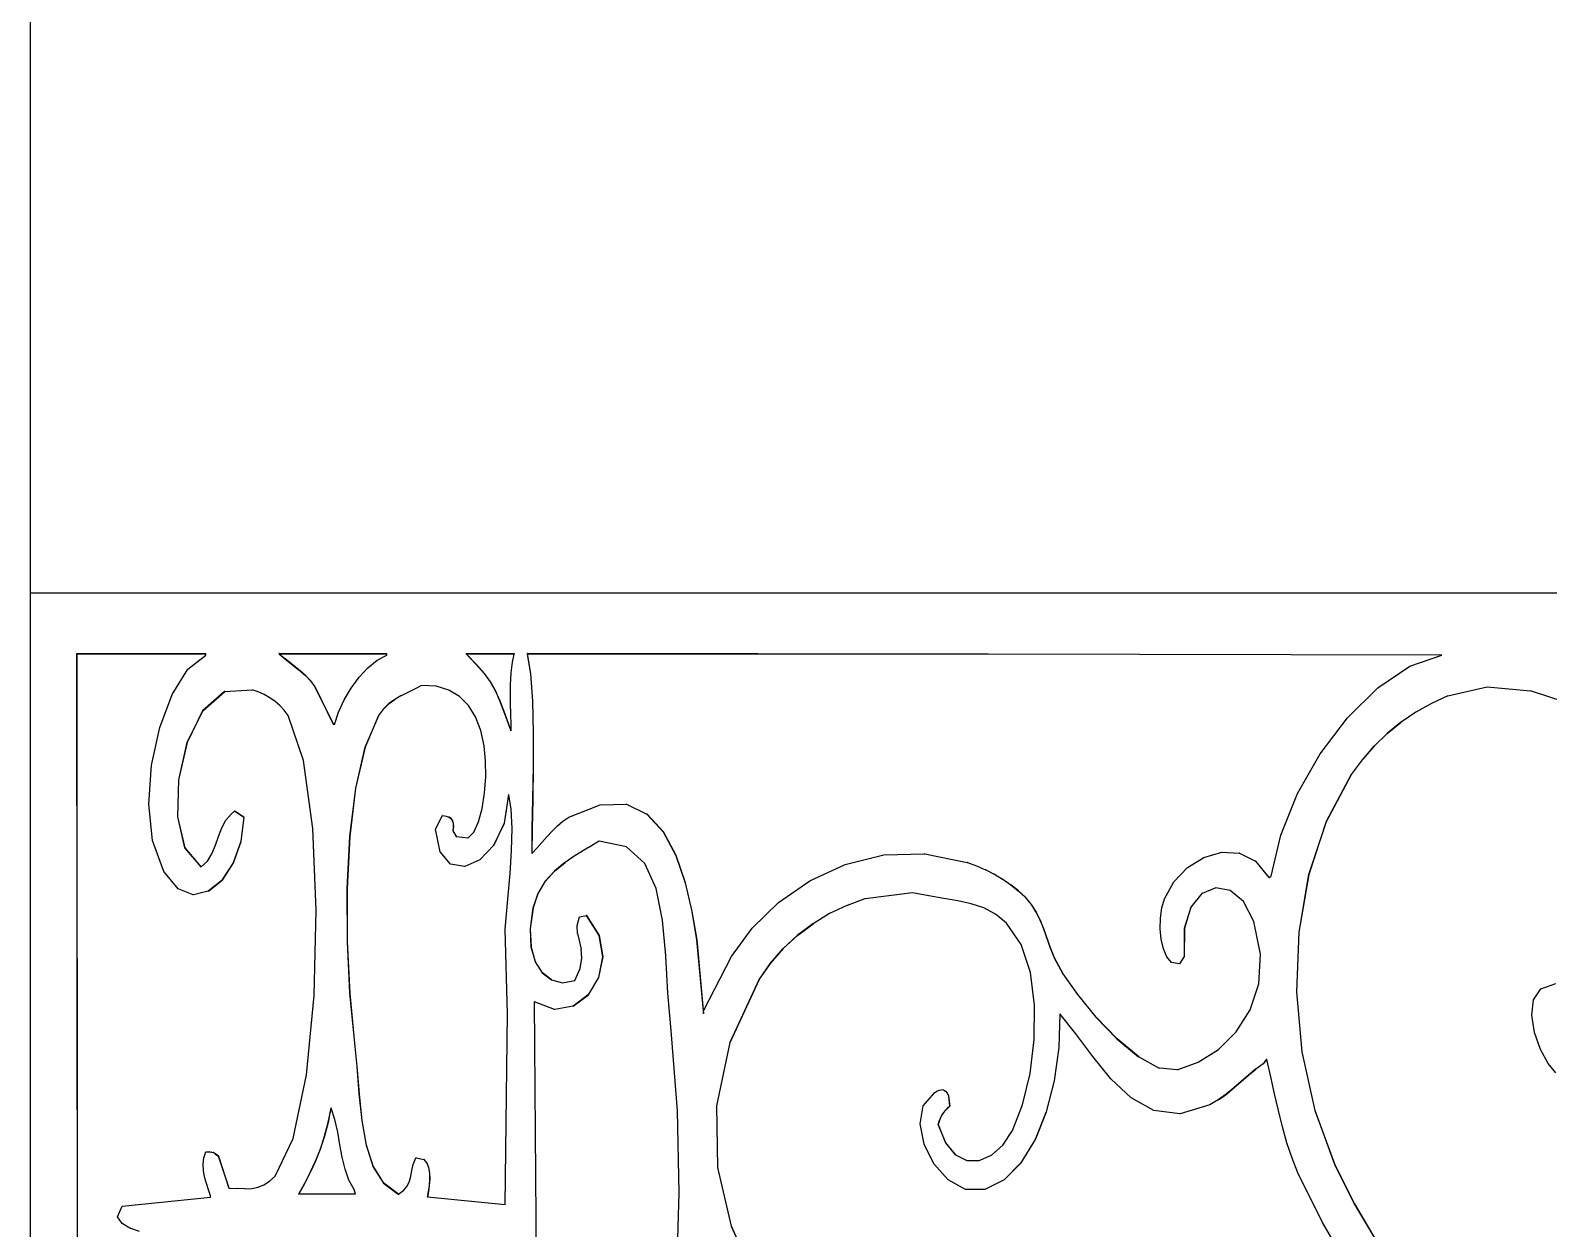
# Model space of a CAD drawing. Header units: inches. Extents: x 3672 to 10975, y -27382 to -746.
# Drawn here: x 4381.78 to 4396.46, y -26756.74 to -26745.16 of the extents above; entities that cross this region are included whole.
import ezdxf

# ---------------------------------------------------------------- set-up
doc = ezdxf.new("R2010")
doc.units = ezdxf.units.IN
doc.header["$LTSCALE"] = 17
doc.header["$MEASUREMENT"] = 0
doc.layers.add('25 BOT BAR', color=12, linetype='Continuous', lineweight=25)

msp = doc.modelspace()

# ---------------------------------------------------------------- linework, layer by layer
for p, q in [((4381.784, -26774.596), (4381.784, -26750.596)), ((4381.784, -26750.596), (4397.266, -26750.596)), ((4382.234, -26751.181), (4382.232, -26751.181)), ((4382.232, -26751.181), (4382.232, -26751.189)), ((4382.234, -26751.189), (4382.232, -26751.189)), ((4382.232, -26751.189), (4382.238, -26760.096)), ((4382.234, -26751.181), (4383.478, -26751.181)), ((4382.234, -26751.189), (4382.234, -26751.181)), ((4383.478, -26751.189), (4382.234, -26751.189)), ((4382.24, -26760.096), (4382.234, -26751.189)), ((4383.306, -26751.333), (4383.478, -26751.196)), ((4383.478, -26751.189), (4383.478, -26751.181)), ((4383.478, -26751.196), (4383.478, -26751.189)), ((4384.185, -26751.181), (4384.193, -26751.189)), ((4384.187, -26751.181), (4384.185, -26751.181)), ((4384.195, -26751.189), (4384.187, -26751.181)), ((4384.187, -26751.181), (4385.228, -26751.181)), ((4384.195, -26751.189), (4384.193, -26751.189)), ((4384.193, -26751.189), (4384.235, -26751.227)), ((4384.237, -26751.227), (4384.195, -26751.189)), ((4385.228, -26751.189), (4384.195, -26751.189)), ((4384.235, -26751.227), (4384.288, -26751.269)), ((4384.237, -26751.227), (4384.235, -26751.227)), ((4384.29, -26751.269), (4384.237, -26751.227)), ((4384.288, -26751.269), (4384.341, -26751.31)), ((4384.29, -26751.269), (4384.288, -26751.269)), ((4384.344, -26751.31), (4384.29, -26751.269)), ((4385.046, -26751.32), (4385.136, -26751.247)), ((4385.136, -26751.247), (4385.228, -26751.196)), ((4385.228, -26751.189), (4385.228, -26751.181)), ((4385.228, -26751.196), (4385.228, -26751.189)), ((4385.991, -26751.181), (4386.093, -26751.287)), ((4385.993, -26751.181), (4385.991, -26751.181)), ((4386, -26751.189), (4385.993, -26751.181)), ((4385.993, -26751.181), (4386.462, -26751.181)), ((4386.46, -26751.189), (4386, -26751.189)), ((4386.095, -26751.287), (4386, -26751.189)), ((4386.431, -26751.368), (4386.443, -26751.266)), ((4386.443, -26751.266), (4386.46, -26751.189)), ((4386.46, -26751.189), (4386.462, -26751.181)), ((4386.586, -26751.181), (4386.619, -26751.378)), ((4386.588, -26751.181), (4386.586, -26751.181)), ((4386.589, -26751.189), (4386.588, -26751.181)), ((4391.043, -26751.189), (4386.588, -26751.181)), ((4391.043, -26751.189), (4386.589, -26751.189)), ((4386.621, -26751.378), (4386.589, -26751.189)), ((4395.426, -26751.196), (4391.043, -26751.189)), ((4395.116, -26751.303), (4395.426, -26751.196)), ((4383.155, -26751.578), (4383.306, -26751.333)), ((4384.341, -26751.31), (4384.394, -26751.351)), ((4384.344, -26751.31), (4384.341, -26751.31)), ((4384.396, -26751.351), (4384.344, -26751.31)), ((4384.394, -26751.351), (4384.445, -26751.396)), ((4384.396, -26751.351), (4384.394, -26751.351)), ((4384.447, -26751.396), (4384.396, -26751.351)), ((4384.445, -26751.396), (4384.491, -26751.446)), ((4384.447, -26751.396), (4384.445, -26751.396)), ((4384.493, -26751.446), (4384.447, -26751.396)), ((4384.883, -26751.516), (4384.961, -26751.411)), ((4384.961, -26751.411), (4385.046, -26751.32)), ((4386.093, -26751.287), (4386.17, -26751.374)), ((4386.095, -26751.287), (4386.093, -26751.287)), ((4386.172, -26751.374), (4386.095, -26751.287)), ((4386.17, -26751.374), (4386.228, -26751.455)), ((4386.172, -26751.374), (4386.17, -26751.374)), ((4386.23, -26751.455), (4386.172, -26751.374)), ((4386.425, -26751.48), (4386.431, -26751.368)), ((4386.619, -26751.378), (4386.637, -26751.641)), ((4386.621, -26751.378), (4386.619, -26751.378)), ((4386.639, -26751.641), (4386.621, -26751.378)), ((4394.808, -26751.512), (4395.116, -26751.303)), ((4383.66, -26751.548), (4383.448, -26751.737)), ((4383.451, -26751.737), (4383.662, -26751.548)), ((4383.662, -26751.548), (4383.66, -26751.548)), ((4383.662, -26751.548), (4383.926, -26751.533)), ((4383.986, -26751.553), (4383.926, -26751.533)), ((4384.044, -26751.579), (4383.986, -26751.553)), ((4384.491, -26751.446), (4384.532, -26751.503)), ((4384.493, -26751.446), (4384.491, -26751.446)), ((4384.535, -26751.503), (4384.493, -26751.446)), ((4384.532, -26751.503), (4384.712, -26751.869)), ((4384.535, -26751.503), (4384.532, -26751.503)), ((4384.714, -26751.869), (4384.535, -26751.503)), ((4384.816, -26751.629), (4384.883, -26751.516)), ((4385.495, -26751.527), (4385.367, -26751.592)), ((4385.497, -26751.527), (4385.495, -26751.527)), ((4385.565, -26751.489), (4385.497, -26751.527)), ((4385.705, -26751.498), (4385.565, -26751.489)), ((4385.828, -26751.535), (4385.705, -26751.498)), ((4385.932, -26751.598), (4385.828, -26751.535)), ((4386.228, -26751.455), (4386.276, -26751.539)), ((4386.23, -26751.455), (4386.228, -26751.455)), ((4386.278, -26751.539), (4386.23, -26751.455)), ((4386.276, -26751.539), (4386.32, -26751.639)), ((4386.278, -26751.539), (4386.276, -26751.539)), ((4386.322, -26751.639), (4386.278, -26751.539)), ((4386.423, -26751.598), (4386.425, -26751.48)), ((4394.515, -26751.802), (4394.808, -26751.512)), ((4395.485, -26751.591), (4395.864, -26751.503)), ((4395.864, -26751.503), (4396.284, -26751.541)), ((4396.657, -26751.664), (4396.284, -26751.541)), ((4383.034, -26751.898), (4383.155, -26751.578)), ((4384.098, -26751.609), (4384.044, -26751.579)), ((4384.149, -26751.644), (4384.098, -26751.609)), ((4384.196, -26751.685), (4384.149, -26751.644)), ((4384.238, -26751.73), (4384.196, -26751.685)), ((4384.761, -26751.749), (4384.816, -26751.629)), ((4385.248, -26751.666), (4385.197, -26751.717)), ((4385.199, -26751.717), (4385.251, -26751.666)), ((4385.305, -26751.626), (4385.248, -26751.666)), ((4385.251, -26751.666), (4385.248, -26751.666)), ((4385.251, -26751.666), (4385.307, -26751.626)), ((4385.307, -26751.626), (4385.305, -26751.626)), ((4385.365, -26751.592), (4385.307, -26751.626)), ((4385.367, -26751.592), (4385.365, -26751.592)), ((4386.019, -26751.685), (4385.932, -26751.598)), ((4386.087, -26751.795), (4386.019, -26751.685)), ((4386.32, -26751.639), (4386.368, -26751.765)), ((4386.322, -26751.639), (4386.32, -26751.639)), ((4386.371, -26751.765), (4386.322, -26751.639)), ((4386.424, -26751.715), (4386.423, -26751.598)), ((4386.637, -26751.641), (4386.644, -26751.946)), ((4386.639, -26751.641), (4386.637, -26751.641)), ((4386.647, -26751.946), (4386.639, -26751.641)), ((4395.325, -26751.663), (4395.176, -26751.748)), ((4395.327, -26751.663), (4395.325, -26751.663)), ((4395.483, -26751.591), (4395.327, -26751.663)), ((4395.485, -26751.591), (4395.483, -26751.591)), ((4383.448, -26751.737), (4383.298, -26752.04)), ((4383.3, -26752.04), (4383.451, -26751.737)), ((4383.451, -26751.737), (4383.448, -26751.737)), ((4384.274, -26751.781), (4384.238, -26751.73)), ((4384.423, -26752.215), (4384.274, -26751.781)), ((4384.723, -26751.869), (4384.761, -26751.749)), ((4385.149, -26751.781), (4385.019, -26752.086)), ((4385.021, -26752.086), (4385.152, -26751.781)), ((4385.197, -26751.717), (4385.149, -26751.781)), ((4385.152, -26751.781), (4385.149, -26751.781)), ((4385.152, -26751.781), (4385.199, -26751.717)), ((4385.199, -26751.717), (4385.197, -26751.717)), ((4386.138, -26751.925), (4386.087, -26751.795)), ((4386.368, -26751.765), (4386.428, -26751.928)), ((4386.371, -26751.765), (4386.368, -26751.765)), ((4386.428, -26751.922), (4386.371, -26751.765)), ((4386.424, -26751.715), (4386.428, -26751.922)), ((4394.251, -26752.15), (4394.515, -26751.802)), ((4395.031, -26751.846), (4394.896, -26751.956)), ((4394.899, -26751.956), (4395.033, -26751.846)), ((4395.033, -26751.846), (4395.031, -26751.846)), ((4395.174, -26751.748), (4395.033, -26751.846)), ((4395.176, -26751.748), (4395.174, -26751.748)), ((4382.955, -26752.262), (4383.034, -26751.898)), ((4384.714, -26751.869), (4384.712, -26751.869)), ((4384.723, -26751.869), (4384.714, -26751.869)), ((4386.17, -26752.074), (4386.138, -26751.925)), ((4386.428, -26751.928), (4386.428, -26751.922)), ((4386.644, -26751.946), (4386.644, -26752.27)), ((4386.647, -26751.946), (4386.644, -26751.946)), ((4386.646, -26752.27), (4386.647, -26751.946)), ((4394.896, -26751.956), (4394.771, -26752.078)), ((4394.773, -26752.078), (4394.899, -26751.956)), ((4394.899, -26751.956), (4394.896, -26751.956)), ((4383.298, -26752.04), (4383.215, -26752.401)), ((4383.217, -26752.401), (4383.3, -26752.04)), ((4383.3, -26752.04), (4383.298, -26752.04)), ((4385.019, -26752.086), (4384.927, -26752.484)), ((4384.929, -26752.484), (4385.021, -26752.086)), ((4385.021, -26752.086), (4385.019, -26752.086)), ((4386.184, -26752.218), (4386.17, -26752.074)), ((4394.031, -26752.536), (4394.251, -26752.15)), ((4394.771, -26752.078), (4394.656, -26752.21)), ((4394.658, -26752.21), (4394.773, -26752.078)), ((4394.773, -26752.078), (4394.771, -26752.078)), ((4382.928, -26752.637), (4382.955, -26752.262)), ((4384.514, -26752.874), (4384.423, -26752.215)), ((4386.185, -26752.374), (4386.184, -26752.218)), ((4386.644, -26752.27), (4386.639, -26752.588)), ((4386.641, -26752.588), (4386.646, -26752.27)), ((4386.646, -26752.27), (4386.644, -26752.27)), ((4394.656, -26752.21), (4394.551, -26752.352)), ((4394.554, -26752.352), (4394.658, -26752.21)), ((4394.658, -26752.21), (4394.656, -26752.21)), ((4383.215, -26752.401), (4383.206, -26752.76)), ((4383.208, -26752.76), (4383.217, -26752.401)), ((4383.217, -26752.401), (4383.215, -26752.401)), ((4386.173, -26752.531), (4386.185, -26752.374)), ((4394.551, -26752.352), (4394.308, -26752.805)), ((4394.31, -26752.805), (4394.554, -26752.352)), ((4394.554, -26752.352), (4394.551, -26752.352)), ((4384.927, -26752.484), (4384.87, -26752.949)), ((4384.872, -26752.949), (4384.929, -26752.484)), ((4384.929, -26752.484), (4384.927, -26752.484)), ((4386.15, -26752.678), (4386.173, -26752.531)), ((4386.406, -26752.543), (4386.363, -26752.821)), ((4386.365, -26752.821), (4386.407, -26752.549)), ((4386.407, -26752.549), (4386.406, -26752.543)), ((4386.431, -26752.687), (4386.407, -26752.549)), ((4386.639, -26752.588), (4386.633, -26752.877)), ((4386.635, -26752.877), (4386.641, -26752.588)), ((4386.641, -26752.588), (4386.639, -26752.588)), ((4393.869, -26752.938), (4394.031, -26752.536)), ((4382.964, -26752.99), (4382.928, -26752.637)), ((4383.673, -26752.792), (4383.725, -26752.733)), ((4383.725, -26752.733), (4383.758, -26752.704)), ((4383.76, -26752.704), (4383.758, -26752.704)), ((4383.758, -26752.704), (4383.759, -26752.704)), ((4383.76, -26752.704), (4383.759, -26752.704)), ((4383.759, -26752.704), (4383.848, -26752.762)), ((4383.848, -26752.762), (4383.76, -26752.704)), ((4386.115, -26752.807), (4386.15, -26752.678)), ((4386.439, -26752.874), (4386.431, -26752.687)), ((4386.989, -26752.762), (4387.292, -26752.645)), ((4387.292, -26752.645), (4387.542, -26752.639)), ((4387.544, -26752.639), (4387.542, -26752.639)), ((4387.544, -26752.639), (4387.743, -26752.733)), ((4387.743, -26752.733), (4387.901, -26752.904)), ((4387.745, -26752.733), (4387.743, -26752.733)), ((4387.903, -26752.904), (4387.745, -26752.733)), ((4383.206, -26752.76), (4383.276, -26753.061)), ((4383.208, -26752.76), (4383.206, -26752.76)), ((4383.278, -26753.061), (4383.208, -26752.76)), ((4383.603, -26752.949), (4383.634, -26752.866)), ((4383.634, -26752.866), (4383.673, -26752.792)), ((4383.848, -26752.762), (4383.819, -26752.997)), ((4383.822, -26752.997), (4383.85, -26752.762)), ((4383.85, -26752.762), (4383.848, -26752.762)), ((4384.547, -26753.663), (4384.514, -26752.874)), ((4385.699, -26752.879), (4385.766, -26752.748)), ((4385.744, -26753.098), (4385.699, -26752.879)), ((4385.769, -26752.748), (4385.766, -26752.748)), ((4385.769, -26752.748), (4385.801, -26752.752)), ((4385.803, -26752.752), (4385.801, -26752.752)), ((4385.803, -26752.752), (4385.828, -26752.762)), ((4385.828, -26752.762), (4385.849, -26752.777)), ((4385.83, -26752.762), (4385.828, -26752.762)), ((4385.851, -26752.777), (4385.83, -26752.762)), ((4385.849, -26752.777), (4385.863, -26752.798)), ((4385.851, -26752.777), (4385.849, -26752.777)), ((4385.865, -26752.798), (4385.851, -26752.777)), ((4385.863, -26752.798), (4385.87, -26752.825)), ((4385.865, -26752.798), (4385.863, -26752.798)), ((4385.872, -26752.825), (4385.865, -26752.798)), ((4385.872, -26752.857), (4385.867, -26752.894)), ((4385.87, -26752.825), (4385.872, -26752.857)), ((4385.872, -26752.825), (4385.87, -26752.825)), ((4385.87, -26752.894), (4385.874, -26752.857)), ((4385.874, -26752.857), (4385.872, -26752.825)), ((4385.874, -26752.857), (4385.872, -26752.857)), ((4386.069, -26752.907), (4386.115, -26752.807)), ((4386.363, -26752.821), (4386.262, -26753.035)), ((4386.264, -26753.035), (4386.365, -26752.821)), ((4386.365, -26752.821), (4386.363, -26752.821)), ((4386.434, -26753.087), (4386.439, -26752.874)), ((4386.633, -26752.877), (4386.63, -26753.114)), ((4386.635, -26752.877), (4386.633, -26752.877)), ((4386.633, -26753.111), (4386.635, -26752.877)), ((4386.826, -26752.899), (4386.877, -26752.848)), ((4386.877, -26752.848), (4386.931, -26752.801)), ((4386.931, -26752.801), (4386.989, -26752.762)), ((4394.308, -26752.805), (4394.139, -26753.319)), ((4394.141, -26753.319), (4394.31, -26752.805)), ((4394.31, -26752.805), (4394.308, -26752.805)), ((4383.074, -26753.289), (4382.964, -26752.99)), ((4383.574, -26753.035), (4383.603, -26752.949)), ((4383.819, -26752.997), (4383.745, -26753.206)), ((4383.747, -26753.206), (4383.822, -26752.997)), ((4383.822, -26752.997), (4383.819, -26752.997)), ((4384.87, -26752.949), (4384.844, -26753.453)), ((4384.846, -26753.453), (4384.872, -26752.949)), ((4384.872, -26752.949), (4384.87, -26752.949)), ((4385.867, -26752.894), (4385.901, -26752.952)), ((4385.87, -26752.894), (4385.867, -26752.894)), ((4385.903, -26752.952), (4385.87, -26752.894)), ((4385.903, -26752.952), (4385.901, -26752.952)), ((4386.013, -26752.967), (4385.903, -26752.952)), ((4386.013, -26752.967), (4386.069, -26752.907)), ((4386.679, -26753.062), (4386.727, -26753.008)), ((4386.727, -26753.008), (4386.776, -26752.953)), ((4386.776, -26752.953), (4386.826, -26752.899)), ((4387.281, -26752.996), (4387.174, -26753.061)), ((4387.545, -26753.051), (4387.281, -26752.996)), ((4387.901, -26752.904), (4388.022, -26753.133)), ((4387.903, -26752.904), (4387.901, -26752.904)), ((4388.025, -26753.133), (4387.903, -26752.904)), ((4393.777, -26753.333), (4393.869, -26752.938)), ((4383.276, -26753.061), (4383.433, -26753.245)), ((4383.278, -26753.061), (4383.276, -26753.061)), ((4383.434, -26753.244), (4383.278, -26753.061)), ((4383.495, -26753.189), (4383.539, -26753.117)), ((4383.539, -26753.117), (4383.574, -26753.035)), ((4385.845, -26753.216), (4385.744, -26753.098)), ((4386.127, -26753.177), (4385.983, -26753.24)), ((4386.262, -26753.035), (4386.127, -26753.177)), ((4386.129, -26753.177), (4386.127, -26753.177)), ((4386.129, -26753.177), (4386.264, -26753.035)), ((4386.264, -26753.035), (4386.262, -26753.035)), ((4386.421, -26753.308), (4386.434, -26753.087)), ((4386.63, -26753.114), (4386.633, -26753.111)), ((4386.633, -26753.111), (4386.679, -26753.062)), ((4387.06, -26753.128), (4386.952, -26753.201)), ((4387.062, -26753.128), (4387.06, -26753.128)), ((4387.172, -26753.061), (4387.062, -26753.128)), ((4387.174, -26753.061), (4387.172, -26753.061)), ((4387.722, -26753.211), (4387.545, -26753.051)), ((4388.022, -26753.133), (4388.113, -26753.397)), ((4388.025, -26753.133), (4388.022, -26753.133)), ((4388.115, -26753.397), (4388.025, -26753.133)), ((4389.658, -26753.22), (4390.031, -26753.128)), ((4390.031, -26753.128), (4390.426, -26753.117)), ((4390.428, -26753.117), (4390.426, -26753.117)), ((4390.428, -26753.117), (4390.838, -26753.201)), ((4392.969, -26753.251), (4393.127, -26753.152)), ((4393.127, -26753.152), (4393.298, -26753.103)), ((4393.3, -26753.103), (4393.298, -26753.103)), ((4393.3, -26753.103), (4393.468, -26753.112)), ((4393.47, -26753.112), (4393.468, -26753.112)), ((4393.47, -26753.112), (4393.625, -26753.19)), ((4383.211, -26753.455), (4383.074, -26753.289)), ((4383.433, -26753.245), (4383.434, -26753.244)), ((4383.434, -26753.244), (4383.495, -26753.189)), ((4383.745, -26753.206), (4383.636, -26753.373)), ((4383.638, -26753.373), (4383.747, -26753.206)), ((4383.747, -26753.206), (4383.745, -26753.206)), ((4385.98, -26753.24), (4385.845, -26753.216)), ((4385.983, -26753.24), (4385.98, -26753.24)), ((4386.403, -26753.52), (4386.421, -26753.308)), ((4386.848, -26753.285), (4386.759, -26753.383)), ((4386.761, -26753.383), (4386.85, -26753.285)), ((4386.95, -26753.201), (4386.848, -26753.285)), ((4386.85, -26753.285), (4386.848, -26753.285)), ((4386.85, -26753.285), (4386.952, -26753.201)), ((4386.952, -26753.201), (4386.95, -26753.201)), ((4387.831, -26753.453), (4387.722, -26753.211)), ((4389.317, -26753.378), (4389.658, -26753.22)), ((4390.84, -26753.201), (4390.838, -26753.201)), ((4390.84, -26753.201), (4390.927, -26753.234)), ((4390.929, -26753.234), (4390.927, -26753.234)), ((4390.929, -26753.234), (4391.015, -26753.272)), ((4391.017, -26753.272), (4391.015, -26753.272)), ((4391.017, -26753.272), (4391.1, -26753.315)), ((4391.102, -26753.315), (4391.1, -26753.315)), ((4391.102, -26753.315), (4391.181, -26753.363)), ((4392.837, -26753.388), (4392.969, -26753.251)), ((4393.625, -26753.19), (4393.755, -26753.348)), ((4393.627, -26753.19), (4393.625, -26753.19)), ((4393.756, -26753.347), (4393.627, -26753.19)), ((4394.139, -26753.319), (4394.044, -26753.874)), ((4394.046, -26753.874), (4394.141, -26753.319)), ((4394.141, -26753.319), (4394.139, -26753.319)), ((4383.358, -26753.513), (4383.211, -26753.455)), ((4383.636, -26753.373), (4383.503, -26753.48)), ((4383.505, -26753.48), (4383.638, -26753.373)), ((4383.638, -26753.373), (4383.636, -26753.373)), ((4384.844, -26753.453), (4384.846, -26753.967)), ((4384.846, -26753.453), (4384.844, -26753.453)), ((4384.848, -26753.967), (4384.846, -26753.453)), ((4386.759, -26753.383), (4386.689, -26753.5)), ((4386.691, -26753.5), (4386.761, -26753.383)), ((4386.761, -26753.383), (4386.759, -26753.383)), ((4387.892, -26753.758), (4387.831, -26753.453)), ((4388.113, -26753.397), (4388.178, -26753.676)), ((4388.115, -26753.397), (4388.113, -26753.397)), ((4388.18, -26753.676), (4388.115, -26753.397)), ((4389.015, -26753.589), (4389.317, -26753.378)), ((4391.183, -26753.363), (4391.181, -26753.363)), ((4391.183, -26753.363), (4391.259, -26753.417)), ((4391.259, -26753.417), (4391.331, -26753.475)), ((4391.261, -26753.417), (4391.259, -26753.417)), ((4391.334, -26753.475), (4391.261, -26753.417)), ((4392.745, -26753.553), (4392.837, -26753.388)), ((4393.24, -26753.447), (4393.109, -26753.502)), ((4393.38, -26753.471), (4393.24, -26753.447)), ((4393.509, -26753.579), (4393.38, -26753.471)), ((4393.755, -26753.348), (4393.756, -26753.347)), ((4393.756, -26753.347), (4393.777, -26753.333)), ((4383.36, -26753.513), (4383.358, -26753.513)), ((4383.359, -26753.513), (4383.36, -26753.513)), ((4383.503, -26753.48), (4383.36, -26753.513)), ((4383.505, -26753.48), (4383.503, -26753.48)), ((4386.372, -26753.845), (4386.403, -26753.52)), ((4386.689, -26753.5), (4386.642, -26753.641)), ((4386.644, -26753.641), (4386.691, -26753.5)), ((4386.691, -26753.5), (4386.689, -26753.5)), ((4388.76, -26753.837), (4389.015, -26753.589)), ((4389.675, -26753.616), (4389.508, -26753.696)), ((4389.677, -26753.616), (4389.675, -26753.616)), ((4389.85, -26753.553), (4389.677, -26753.616)), ((4389.853, -26753.553), (4389.85, -26753.553)), ((4390.31, -26753.494), (4389.853, -26753.553)), ((4390.466, -26753.525), (4390.31, -26753.494)), ((4390.612, -26753.548), (4390.466, -26753.525)), ((4390.749, -26753.571), (4390.612, -26753.548)), ((4390.878, -26753.6), (4390.749, -26753.571)), ((4390.999, -26753.641), (4390.878, -26753.6)), ((4391.331, -26753.475), (4391.399, -26753.538)), ((4391.334, -26753.475), (4391.331, -26753.475)), ((4391.401, -26753.538), (4391.334, -26753.475)), ((4391.399, -26753.538), (4391.457, -26753.607)), ((4391.401, -26753.538), (4391.399, -26753.538)), ((4391.459, -26753.607), (4391.401, -26753.538)), ((4391.457, -26753.607), (4391.504, -26753.681)), ((4391.459, -26753.607), (4391.457, -26753.607)), ((4391.506, -26753.681), (4391.459, -26753.607)), ((4392.72, -26753.641), (4392.745, -26753.553)), ((4393.107, -26753.502), (4393, -26753.633)), ((4393.002, -26753.633), (4393.109, -26753.502)), ((4393.109, -26753.502), (4393.107, -26753.502)), ((4393.609, -26753.772), (4393.509, -26753.579)), ((4384.525, -26754.488), (4384.547, -26753.663)), ((4386.642, -26753.641), (4386.614, -26753.844)), ((4386.616, -26753.844), (4386.644, -26753.641)), ((4386.644, -26753.641), (4386.642, -26753.641)), ((4387.07, -26753.811), (4387.09, -26753.728)), ((4387.09, -26753.728), (4387.158, -26753.714)), ((4387.16, -26753.714), (4387.157, -26753.714)), ((4387.16, -26753.714), (4387.158, -26753.714)), ((4387.158, -26753.714), (4387.28, -26753.906)), ((4387.282, -26753.906), (4387.16, -26753.714)), ((4387.924, -26754.102), (4387.892, -26753.758)), ((4388.178, -26753.676), (4388.224, -26753.948)), ((4388.18, -26753.676), (4388.178, -26753.676)), ((4388.226, -26753.948), (4388.18, -26753.676)), ((4389.506, -26753.696), (4389.348, -26753.793)), ((4389.508, -26753.696), (4389.506, -26753.696)), ((4391.113, -26753.701), (4390.999, -26753.641)), ((4391.219, -26753.787), (4391.113, -26753.701)), ((4391.504, -26753.681), (4391.542, -26753.76)), ((4391.506, -26753.681), (4391.504, -26753.681)), ((4391.544, -26753.76), (4391.506, -26753.681)), ((4391.542, -26753.76), (4391.575, -26753.844)), ((4391.544, -26753.76), (4391.542, -26753.76)), ((4391.578, -26753.844), (4391.544, -26753.76)), ((4392.704, -26753.842), (4392.706, -26753.74)), ((4392.706, -26753.74), (4392.72, -26753.641)), ((4393, -26753.633), (4392.937, -26753.837)), ((4392.939, -26753.837), (4393.002, -26753.633)), ((4393.002, -26753.633), (4393, -26753.633)), ((4386.395, -26754.665), (4386.372, -26753.845)), ((4386.614, -26753.844), (4386.623, -26754.019)), ((4386.616, -26753.844), (4386.614, -26753.844)), ((4386.625, -26754.019), (4386.616, -26753.844)), ((4387.073, -26753.887), (4387.07, -26753.811)), ((4387.073, -26753.887), (4387.106, -26754.04)), ((4387.282, -26753.906), (4387.28, -26753.906)), ((4387.28, -26753.906), (4387.315, -26754.114)), ((4387.317, -26754.114), (4387.282, -26753.906)), ((4388.56, -26754.109), (4388.76, -26753.837)), ((4389.196, -26753.906), (4389.059, -26754.033)), ((4389.061, -26754.033), (4389.199, -26753.906)), ((4389.346, -26753.793), (4389.196, -26753.906)), ((4389.199, -26753.906), (4389.196, -26753.906)), ((4389.199, -26753.906), (4389.348, -26753.793)), ((4389.348, -26753.793), (4389.346, -26753.793)), ((4391.361, -26753.993), (4391.219, -26753.787)), ((4391.575, -26753.844), (4391.641, -26754.026)), ((4391.578, -26753.844), (4391.575, -26753.844)), ((4391.643, -26754.026), (4391.578, -26753.844)), ((4392.713, -26753.943), (4392.704, -26753.842)), ((4392.937, -26753.837), (4392.936, -26754.109)), ((4392.939, -26753.837), (4392.937, -26753.837)), ((4392.938, -26754.109), (4392.939, -26753.837)), ((4393.673, -26754.089), (4393.609, -26753.772)), ((4394.044, -26753.874), (4394.022, -26754.452)), ((4394.024, -26754.452), (4394.046, -26753.874)), ((4394.046, -26753.874), (4394.044, -26753.874)), ((4384.846, -26753.967), (4384.87, -26754.463)), ((4384.848, -26753.967), (4384.846, -26753.967)), ((4384.872, -26754.463), (4384.848, -26753.967)), ((4386.625, -26754.019), (4386.623, -26754.019)), ((4386.623, -26754.019), (4386.663, -26754.162)), ((4386.665, -26754.162), (4386.625, -26754.019)), ((4387.113, -26754.126), (4387.106, -26754.04)), ((4388.224, -26753.948), (4388.291, -26754.665)), ((4388.226, -26753.948), (4388.224, -26753.948)), ((4388.291, -26754.636), (4388.226, -26753.948)), ((4389.059, -26754.033), (4388.936, -26754.174)), ((4388.938, -26754.174), (4389.061, -26754.033)), ((4389.061, -26754.033), (4389.059, -26754.033)), ((4391.449, -26754.266), (4391.361, -26753.993)), ((4391.641, -26754.026), (4391.679, -26754.124)), ((4391.643, -26754.026), (4391.641, -26754.026)), ((4391.681, -26754.124), (4391.643, -26754.026)), ((4392.734, -26754.035), (4392.713, -26753.943)), ((4392.767, -26754.112), (4392.734, -26754.035)), ((4386.665, -26754.162), (4386.663, -26754.162)), ((4386.663, -26754.162), (4386.73, -26754.269)), ((4386.732, -26754.269), (4386.665, -26754.162)), ((4387.096, -26754.225), (4387.113, -26754.126)), ((4387.315, -26754.114), (4387.275, -26754.313)), ((4387.277, -26754.313), (4387.317, -26754.114)), ((4387.317, -26754.114), (4387.315, -26754.114)), ((4387.946, -26754.465), (4387.924, -26754.102)), ((4388.291, -26754.636), (4388.56, -26754.109)), ((4388.936, -26754.174), (4388.829, -26754.329)), ((4388.832, -26754.329), (4388.938, -26754.174)), ((4388.938, -26754.174), (4388.936, -26754.174)), ((4391.679, -26754.124), (4391.763, -26754.277)), ((4391.681, -26754.124), (4391.679, -26754.124)), ((4391.766, -26754.277), (4391.681, -26754.124)), ((4392.812, -26754.168), (4392.767, -26754.112)), ((4392.891, -26754.182), (4392.812, -26754.168)), ((4392.936, -26754.109), (4392.891, -26754.182)), ((4392.893, -26754.182), (4392.891, -26754.182)), ((4392.893, -26754.182), (4392.938, -26754.109)), ((4392.938, -26754.109), (4392.936, -26754.109)), ((4393.657, -26754.375), (4393.673, -26754.089)), ((4386.732, -26754.269), (4386.73, -26754.269)), ((4386.73, -26754.269), (4386.819, -26754.337)), ((4386.821, -26754.337), (4386.732, -26754.269)), ((4386.821, -26754.337), (4386.819, -26754.337)), ((4386.821, -26754.337), (4386.926, -26754.363)), ((4386.926, -26754.363), (4387.046, -26754.343)), ((4387.046, -26754.343), (4387.096, -26754.225)), ((4387.275, -26754.313), (4387.175, -26754.48)), ((4387.177, -26754.48), (4387.277, -26754.313)), ((4387.277, -26754.313), (4387.275, -26754.313)), ((4388.829, -26754.329), (4388.544, -26754.94)), ((4388.547, -26754.94), (4388.832, -26754.329)), ((4388.832, -26754.329), (4388.829, -26754.329)), ((4391.489, -26754.58), (4391.449, -26754.266)), ((4391.763, -26754.277), (4391.903, -26754.477)), ((4391.766, -26754.277), (4391.763, -26754.277)), ((4391.906, -26754.477), (4391.766, -26754.277)), ((4384.451, -26755.255), (4384.525, -26754.488)), ((4384.87, -26754.463), (4384.914, -26754.914)), ((4384.872, -26754.463), (4384.87, -26754.463)), ((4384.916, -26754.914), (4384.872, -26754.463)), ((4387.175, -26754.48), (4387.029, -26754.591)), ((4387.031, -26754.591), (4387.177, -26754.48)), ((4387.177, -26754.48), (4387.175, -26754.48)), ((4387.977, -26754.826), (4387.946, -26754.465)), ((4391.903, -26754.477), (4392.083, -26754.696)), ((4391.906, -26754.477), (4391.903, -26754.477)), ((4392.085, -26754.696), (4391.906, -26754.477)), ((4393.574, -26754.626), (4393.657, -26754.375)), ((4394.022, -26754.452), (4394.074, -26755.033)), ((4394.024, -26754.452), (4394.022, -26754.452)), ((4394.076, -26755.033), (4394.024, -26754.452)), ((4396.311, -26754.53), (4396.383, -26754.421)), ((4396.383, -26754.421), (4396.526, -26754.372)), ((4386.653, -26754.548), (4386.698, -26760.374)), ((4386.655, -26754.548), (4386.653, -26754.548)), ((4386.7, -26760.372), (4386.655, -26754.548)), ((4386.85, -26754.622), (4386.655, -26754.548)), ((4386.852, -26754.622), (4386.85, -26754.622)), ((4387.029, -26754.591), (4386.852, -26754.622)), ((4387.031, -26754.591), (4387.029, -26754.591)), ((4388.291, -26754.665), (4388.291, -26754.636)), ((4391.486, -26754.913), (4391.489, -26754.58)), ((4393.439, -26754.839), (4393.574, -26754.626)), ((4396.295, -26754.678), (4396.311, -26754.53)), ((4386.372, -26756.51), (4386.395, -26754.665)), ((4391.735, -26754.665), (4391.725, -26754.991)), ((4391.727, -26754.991), (4391.737, -26754.668)), ((4391.737, -26754.668), (4391.735, -26754.665)), ((4391.889, -26754.858), (4391.737, -26754.668)), ((4392.083, -26754.696), (4392.285, -26754.906)), ((4392.085, -26754.696), (4392.083, -26754.696)), ((4392.287, -26754.906), (4392.085, -26754.696)), ((4396.323, -26754.845), (4396.295, -26754.678)), ((4384.914, -26754.914), (4384.94, -26755.172)), ((4384.916, -26754.914), (4384.914, -26754.914)), ((4384.942, -26755.172), (4384.916, -26754.914)), ((4388.039, -26755.602), (4387.977, -26754.826)), ((4388.544, -26754.94), (4388.416, -26755.553)), ((4388.418, -26755.553), (4388.547, -26754.94)), ((4388.547, -26754.94), (4388.544, -26754.94)), ((4391.446, -26755.242), (4391.486, -26754.913)), ((4392.051, -26755.077), (4391.889, -26754.858)), ((4392.285, -26754.906), (4392.495, -26755.079)), ((4392.287, -26754.906), (4392.285, -26754.906)), ((4392.497, -26755.079), (4392.287, -26754.906)), ((4393.266, -26755.009), (4393.439, -26754.839)), ((4396.379, -26755.008), (4396.323, -26754.845)), ((4391.725, -26754.991), (4391.68, -26755.311)), ((4391.682, -26755.311), (4391.727, -26754.991)), ((4391.727, -26754.991), (4391.725, -26754.991)), ((4392.227, -26755.293), (4392.051, -26755.077)), ((4392.497, -26755.079), (4392.495, -26755.079)), ((4392.497, -26755.079), (4392.694, -26755.189)), ((4393.071, -26755.133), (4393.266, -26755.009)), ((4394.076, -26755.033), (4394.074, -26755.033)), ((4394.074, -26755.033), (4394.198, -26755.598)), ((4394.2, -26755.598), (4394.076, -26755.033)), ((4396.452, -26755.145), (4396.379, -26755.008)), ((4384.94, -26755.172), (4384.961, -26755.437)), ((4384.942, -26755.172), (4384.94, -26755.172)), ((4384.963, -26755.437), (4384.942, -26755.172)), ((4392.697, -26755.189), (4392.694, -26755.189)), ((4392.868, -26755.207), (4392.697, -26755.189)), ((4392.868, -26755.207), (4393.071, -26755.133)), ((4393.626, -26755.2), (4393.556, -26755.257)), ((4393.558, -26755.257), (4393.628, -26755.2)), ((4393.628, -26755.2), (4393.626, -26755.2)), ((4393.699, -26755.148), (4393.628, -26755.2)), ((4393.732, -26755.104), (4393.699, -26755.148)), ((4393.701, -26755.148), (4393.699, -26755.148)), ((4393.701, -26755.148), (4393.733, -26755.107)), ((4393.733, -26755.107), (4393.732, -26755.104)), ((4393.772, -26755.272), (4393.733, -26755.107)), ((4396.526, -26755.236), (4396.452, -26755.145)), ((4384.325, -26755.868), (4384.451, -26755.255)), ((4391.374, -26755.543), (4391.446, -26755.242)), ((4391.68, -26755.311), (4391.603, -26755.611)), ((4391.605, -26755.611), (4391.682, -26755.311)), ((4391.682, -26755.311), (4391.68, -26755.311)), ((4392.422, -26755.477), (4392.227, -26755.293)), ((4393.415, -26755.38), (4393.342, -26755.44)), ((4393.344, -26755.44), (4393.417, -26755.38)), ((4393.556, -26755.257), (4393.415, -26755.38)), ((4393.417, -26755.38), (4393.415, -26755.38)), ((4393.417, -26755.38), (4393.558, -26755.257)), ((4393.558, -26755.257), (4393.556, -26755.257)), ((4393.809, -26755.437), (4393.772, -26755.272)), ((4384.961, -26755.437), (4384.988, -26755.695)), ((4384.963, -26755.437), (4384.961, -26755.437)), ((4384.99, -26755.695), (4384.963, -26755.437)), ((4390.414, -26755.552), (4390.524, -26755.426)), ((4390.524, -26755.426), (4390.546, -26755.411)), ((4390.546, -26755.411), (4390.568, -26755.401)), ((4390.568, -26755.401), (4390.589, -26755.398)), ((4390.591, -26755.398), (4390.589, -26755.398)), ((4390.589, -26755.398), (4390.59, -26755.398)), ((4390.591, -26755.398), (4390.59, -26755.398)), ((4390.609, -26755.402), (4390.591, -26755.398)), ((4390.612, -26755.402), (4390.609, -26755.402)), ((4390.612, -26755.402), (4390.628, -26755.413)), ((4390.628, -26755.413), (4390.645, -26755.431)), ((4390.63, -26755.413), (4390.628, -26755.413)), ((4390.647, -26755.431), (4390.63, -26755.413)), ((4390.645, -26755.431), (4390.658, -26755.456)), ((4390.647, -26755.431), (4390.645, -26755.431)), ((4390.66, -26755.456), (4390.647, -26755.431)), ((4390.658, -26755.456), (4390.669, -26755.558)), ((4390.66, -26755.456), (4390.658, -26755.456)), ((4390.672, -26755.558), (4390.66, -26755.456)), ((4392.643, -26755.599), (4392.422, -26755.477)), ((4393.265, -26755.496), (4393.185, -26755.544)), ((4393.342, -26755.44), (4393.265, -26755.496)), ((4393.267, -26755.496), (4393.265, -26755.496)), ((4393.267, -26755.496), (4393.344, -26755.44)), ((4393.344, -26755.44), (4393.342, -26755.44)), ((4393.846, -26755.599), (4393.809, -26755.437)), ((4384.676, -26755.639), (4384.661, -26755.716)), ((4384.663, -26755.716), (4384.691, -26755.577)), ((4384.689, -26755.573), (4384.676, -26755.639)), ((4384.691, -26755.577), (4384.676, -26755.639)), ((4384.691, -26755.577), (4384.689, -26755.573)), ((4384.727, -26755.686), (4384.691, -26755.577)), ((4388.053, -26756.393), (4388.039, -26755.602)), ((4388.416, -26755.553), (4388.426, -26756.151)), ((4388.418, -26755.553), (4388.416, -26755.553)), ((4388.428, -26756.151), (4388.418, -26755.553)), ((4390.384, -26755.727), (4390.414, -26755.552)), ((4390.581, -26755.665), (4390.569, -26755.696)), ((4390.571, -26755.696), (4390.583, -26755.665)), ((4390.594, -26755.639), (4390.581, -26755.665)), ((4390.583, -26755.665), (4390.581, -26755.665)), ((4390.583, -26755.665), (4390.596, -26755.639)), ((4390.608, -26755.618), (4390.594, -26755.639)), ((4390.596, -26755.639), (4390.594, -26755.639)), ((4390.596, -26755.639), (4390.611, -26755.618)), ((4390.625, -26755.598), (4390.608, -26755.618)), ((4390.611, -26755.618), (4390.608, -26755.618)), ((4390.611, -26755.618), (4390.627, -26755.598)), ((4390.645, -26755.579), (4390.625, -26755.598)), ((4390.627, -26755.598), (4390.625, -26755.598)), ((4390.627, -26755.598), (4390.648, -26755.579)), ((4390.669, -26755.558), (4390.645, -26755.579)), ((4390.648, -26755.579), (4390.645, -26755.579)), ((4390.648, -26755.579), (4390.672, -26755.558)), ((4390.672, -26755.558), (4390.669, -26755.558)), ((4391.275, -26755.792), (4391.374, -26755.543)), ((4391.603, -26755.611), (4391.495, -26755.88)), ((4391.497, -26755.88), (4391.605, -26755.611)), ((4391.605, -26755.611), (4391.603, -26755.611)), ((4392.894, -26755.631), (4392.643, -26755.599)), ((4392.896, -26755.631), (4392.894, -26755.631)), ((4393.183, -26755.544), (4392.896, -26755.631)), ((4393.185, -26755.544), (4393.183, -26755.544)), ((4393.885, -26755.757), (4393.846, -26755.599)), ((4394.2, -26755.598), (4394.198, -26755.598)), ((4394.198, -26755.598), (4394.394, -26756.129)), ((4394.396, -26756.129), (4394.2, -26755.598)), ((4384.642, -26755.787), (4384.626, -26755.848)), ((4384.628, -26755.848), (4384.663, -26755.716)), ((4384.642, -26755.787), (4384.628, -26755.848)), ((4384.661, -26755.716), (4384.642, -26755.787)), ((4384.663, -26755.716), (4384.661, -26755.716)), ((4384.754, -26755.807), (4384.727, -26755.686)), ((4384.776, -26755.929), (4384.754, -26755.807)), ((4384.988, -26755.695), (4385.03, -26755.934)), ((4384.99, -26755.695), (4384.988, -26755.695)), ((4385.032, -26755.934), (4384.99, -26755.695)), ((4390.423, -26755.923), (4390.384, -26755.727)), ((4390.569, -26755.696), (4390.557, -26755.734)), ((4390.557, -26755.734), (4390.628, -26755.912)), ((4390.559, -26755.734), (4390.557, -26755.734)), ((4390.559, -26755.734), (4390.571, -26755.696)), ((4390.631, -26755.912), (4390.559, -26755.734)), ((4390.571, -26755.696), (4390.569, -26755.696)), ((4391.182, -26755.933), (4391.275, -26755.792)), ((4393.928, -26755.911), (4393.885, -26755.757)), ((4384.151, -26756.232), (4384.325, -26755.868)), ((4384.626, -26755.848), (4384.585, -26755.972)), ((4384.587, -26755.972), (4384.628, -26755.848)), ((4384.628, -26755.848), (4384.626, -26755.848)), ((4384.798, -26756.05), (4384.776, -26755.929)), ((4385.03, -26755.934), (4385.096, -26756.14)), ((4385.032, -26755.934), (4385.03, -26755.934)), ((4385.098, -26756.14), (4385.032, -26755.934)), ((4390.517, -26756.113), (4390.423, -26755.923)), ((4390.628, -26755.912), (4390.724, -26756.027)), ((4390.631, -26755.912), (4390.628, -26755.912)), ((4390.726, -26756.027), (4390.631, -26755.912)), ((4391.073, -26756.031), (4391.182, -26755.933)), ((4391.495, -26755.88), (4391.358, -26756.103)), ((4391.36, -26756.103), (4391.497, -26755.88)), ((4391.497, -26755.88), (4391.495, -26755.88)), ((4393.978, -26756.059), (4393.928, -26755.911)), ((4383.453, -26756.116), (4383.459, -26756.055)), ((4383.457, -26756.178), (4383.453, -26756.116)), ((4383.459, -26756.055), (4383.478, -26755.997)), ((4383.478, -26755.997), (4383.491, -26755.997)), ((4383.491, -26755.997), (4383.514, -26755.999)), ((4383.517, -26755.999), (4383.514, -26755.999)), ((4383.517, -26755.999), (4383.534, -26756.002)), ((4383.536, -26756.002), (4383.534, -26756.002)), ((4383.536, -26756.002), (4383.55, -26756.006)), ((4383.552, -26756.006), (4383.55, -26756.006)), ((4383.552, -26756.006), (4383.563, -26756.012)), ((4383.565, -26756.012), (4383.563, -26756.012)), ((4383.565, -26756.012), (4383.574, -26756.02)), ((4383.574, -26756.02), (4383.587, -26756.029)), ((4383.577, -26756.02), (4383.574, -26756.02)), ((4383.589, -26756.029), (4383.577, -26756.02)), ((4383.587, -26756.029), (4383.601, -26756.041)), ((4383.589, -26756.029), (4383.587, -26756.029)), ((4383.603, -26756.041), (4383.589, -26756.029)), ((4383.601, -26756.041), (4383.702, -26756.349)), ((4383.603, -26756.041), (4383.601, -26756.041)), ((4383.704, -26756.349), (4383.603, -26756.041)), ((4384.538, -26756.088), (4384.487, -26756.198)), ((4384.489, -26756.198), (4384.54, -26756.088)), ((4384.585, -26755.972), (4384.538, -26756.088)), ((4384.54, -26756.088), (4384.538, -26756.088)), ((4384.54, -26756.088), (4384.587, -26755.972)), ((4384.587, -26755.972), (4384.585, -26755.972)), ((4384.825, -26756.166), (4384.798, -26756.05)), ((4385.485, -26756.119), (4385.508, -26756.056)), ((4385.511, -26756.056), (4385.508, -26756.056)), ((4385.511, -26756.056), (4385.587, -26756.071)), ((4385.587, -26756.071), (4385.615, -26756.105)), ((4385.589, -26756.071), (4385.587, -26756.071)), ((4385.617, -26756.105), (4385.589, -26756.071)), ((4385.615, -26756.105), (4385.632, -26756.151)), ((4385.617, -26756.105), (4385.615, -26756.105)), ((4385.635, -26756.151), (4385.617, -26756.105)), ((4390.653, -26756.268), (4390.517, -26756.113)), ((4390.726, -26756.027), (4390.724, -26756.027)), ((4390.726, -26756.027), (4390.835, -26756.082)), ((4390.835, -26756.082), (4390.954, -26756.082)), ((4390.954, -26756.082), (4391.073, -26756.031)), ((4391.358, -26756.103), (4391.194, -26756.269)), ((4391.197, -26756.269), (4391.36, -26756.103)), ((4391.36, -26756.103), (4391.358, -26756.103)), ((4394.035, -26756.202), (4393.978, -26756.059)), ((4383.468, -26756.241), (4383.457, -26756.178)), ((4383.485, -26756.304), (4383.468, -26756.241)), ((4384.096, -26756.282), (4384.151, -26756.232)), ((4384.487, -26756.198), (4384.433, -26756.304)), ((4384.435, -26756.304), (4384.489, -26756.198)), ((4384.489, -26756.198), (4384.487, -26756.198)), ((4384.862, -26756.271), (4384.825, -26756.166)), ((4385.096, -26756.14), (4385.196, -26756.302)), ((4385.098, -26756.14), (4385.096, -26756.14)), ((4385.199, -26756.302), (4385.098, -26756.14)), ((4385.447, -26756.282), (4385.46, -26756.232)), ((4385.46, -26756.232), (4385.471, -26756.177)), ((4385.471, -26756.177), (4385.485, -26756.119)), ((4385.632, -26756.151), (4385.641, -26756.204)), ((4385.635, -26756.151), (4385.632, -26756.151)), ((4385.643, -26756.204), (4385.635, -26756.151)), ((4385.641, -26756.204), (4385.643, -26756.263)), ((4385.643, -26756.204), (4385.641, -26756.204)), ((4385.645, -26756.263), (4385.643, -26756.204)), ((4388.426, -26756.151), (4388.556, -26756.717)), ((4388.428, -26756.151), (4388.426, -26756.151)), ((4388.559, -26756.717), (4388.428, -26756.151)), ((4394.272, -26756.682), (4394.035, -26756.202)), ((4394.394, -26756.129), (4394.581, -26756.501)), ((4394.396, -26756.129), (4394.394, -26756.129)), ((4394.583, -26756.501), (4394.396, -26756.129)), ((4383.504, -26756.364), (4383.485, -26756.304)), ((4383.523, -26756.422), (4383.504, -26756.364)), ((4383.704, -26756.349), (4383.702, -26756.349)), ((4383.704, -26756.349), (4383.784, -26756.354)), ((4383.786, -26756.354), (4383.784, -26756.354)), ((4383.857, -26756.356), (4383.786, -26756.354)), ((4383.857, -26756.356), (4383.923, -26756.352)), ((4383.923, -26756.352), (4383.984, -26756.34)), ((4383.984, -26756.34), (4384.041, -26756.317)), ((4384.041, -26756.317), (4384.096, -26756.282)), ((4384.433, -26756.304), (4384.375, -26756.407)), ((4384.377, -26756.407), (4384.375, -26756.407)), ((4384.377, -26756.407), (4384.435, -26756.304)), ((4384.925, -26756.407), (4384.377, -26756.407)), ((4384.435, -26756.304), (4384.433, -26756.304)), ((4384.914, -26756.363), (4384.862, -26756.271)), ((4384.925, -26756.407), (4384.914, -26756.363)), ((4385.196, -26756.302), (4385.34, -26756.407)), ((4385.199, -26756.302), (4385.196, -26756.302)), ((4385.341, -26756.406), (4385.199, -26756.302)), ((4385.34, -26756.407), (4385.341, -26756.406)), ((4385.341, -26756.406), (4385.392, -26756.37)), ((4385.392, -26756.37), (4385.426, -26756.329)), ((4385.426, -26756.329), (4385.447, -26756.282)), ((4385.631, -26756.382), (4385.621, -26756.437)), ((4385.623, -26756.437), (4385.633, -26756.382)), ((4385.639, -26756.323), (4385.631, -26756.382)), ((4385.633, -26756.382), (4385.631, -26756.382)), ((4385.633, -26756.382), (4385.641, -26756.323)), ((4385.643, -26756.263), (4385.639, -26756.323)), ((4385.641, -26756.323), (4385.639, -26756.323)), ((4385.641, -26756.323), (4385.645, -26756.263)), ((4385.645, -26756.263), (4385.643, -26756.263)), ((4388.033, -26757.194), (4388.053, -26756.393)), ((4390.821, -26756.361), (4390.653, -26756.268)), ((4391.006, -26756.363), (4390.821, -26756.361)), ((4391.008, -26756.363), (4391.006, -26756.363)), ((4391.194, -26756.269), (4391.008, -26756.363)), ((4391.197, -26756.269), (4391.194, -26756.269)), ((4382.625, -26756.627), (4382.67, -26756.524)), ((4382.67, -26756.524), (4383.523, -26756.437)), ((4383.523, -26756.437), (4383.523, -26756.422)), ((4385.623, -26756.437), (4385.621, -26756.437)), ((4386.372, -26756.51), (4385.623, -26756.437)), ((4394.581, -26756.501), (4394.789, -26756.853)), ((4394.583, -26756.501), (4394.581, -26756.501)), ((4394.791, -26756.853), (4394.583, -26756.501)), ((4382.67, -26756.691), (4382.625, -26756.627)), ((4382.744, -26756.737), (4382.67, -26756.691)), ((4394.538, -26757.133), (4394.272, -26756.682)), ((4382.838, -26756.767), (4382.744, -26756.737)), ((4388.556, -26756.717), (4388.789, -26757.233)), ((4388.559, -26756.717), (4388.556, -26756.717)), ((4388.792, -26757.233), (4388.559, -26756.717))]:
    msp.add_line(p, q)
at = {"layer": '25 BOT BAR'}
for p, q in [((4381.784, -26780.971), (4381.784, -26682.596)), ((4381.784, -26750.596), (4413.701, -26750.596))]:
    msp.add_line(p, q, dxfattribs=at)

doc.saveas('drawing.dxf')
